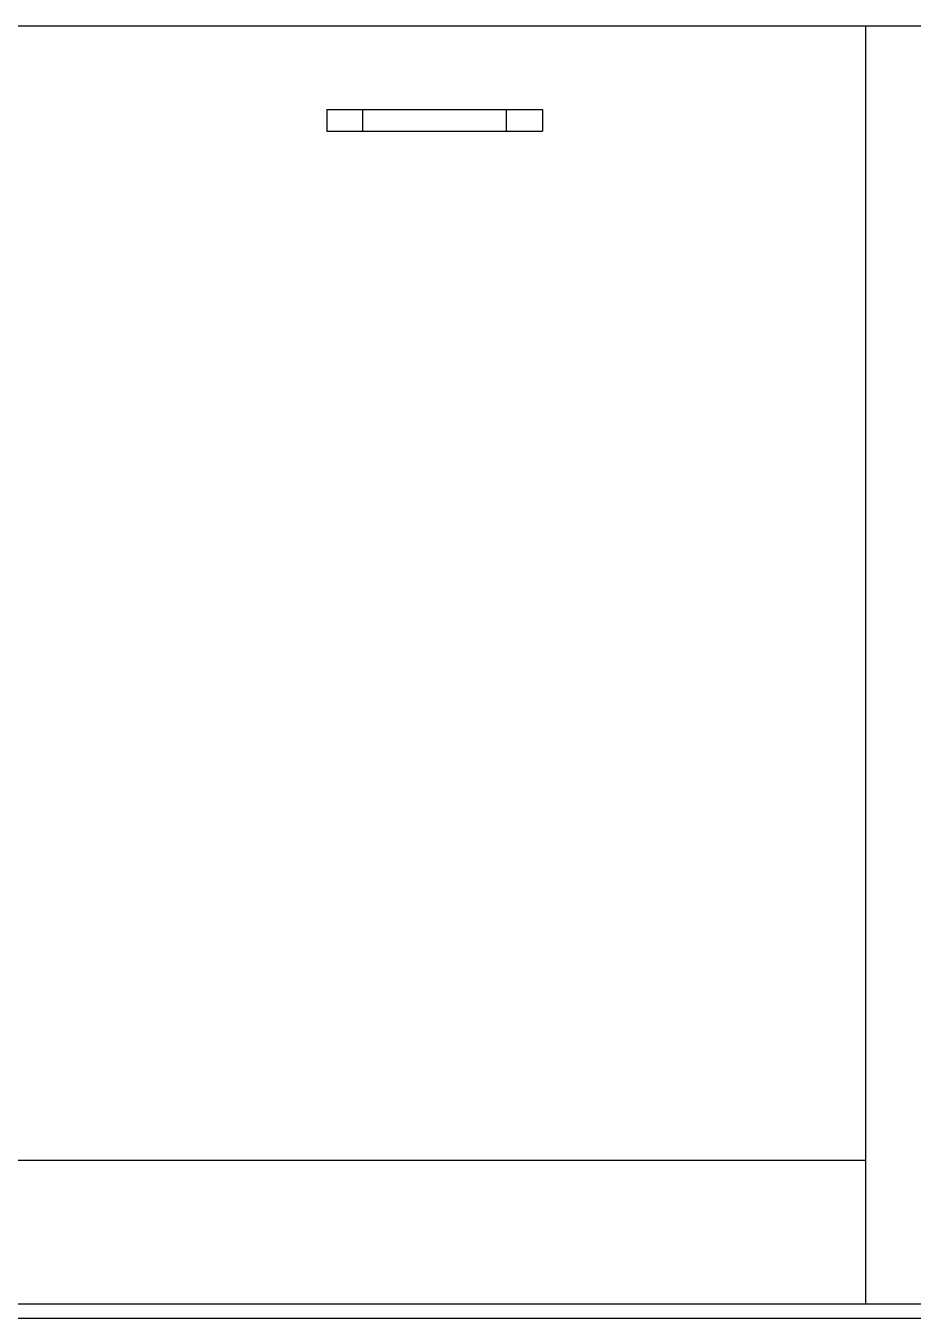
# Model space of a CAD drawing. Header units: millimetres. Extents: x 976 to 9349, y -1578 to 2211.
# Drawn here: x 3095.2 to 3156.9, y 1794.3 to 1884.2 of the extents above; entities that cross this region are included whole.
import ezdxf

# ---------------------------------------------------------------- set-up
doc = ezdxf.new("R2010")
doc.units = ezdxf.units.MM
for name, color, linetype in [('Meble', 42, 'Continuous'), ('Płytki', 254, 'Continuous'), ('Ściany', 7, 'Continuous')]:
    doc.layers.add(name, color=color, linetype=linetype)

# ---------------------------------------------------------------- blocks, each defined once
blk = doc.blocks.new('Z$W@#30836')
blk.add_line((0, 0), (252.2, 0))
blk = doc.blocks.new('Z$W@#292')
for p, q in [((0, 1.5), (15, 1.5)), ((0, 1.5), (0, 0)), ((2.5, 0), (2.5, 1.5)), ((12.5, 0), (12.5, 1.5)), ((15, 1.5), (15, 0)), ((0, 0), (15, 0))]:
    blk.add_line(p, q)
blk = doc.blocks.new('Z$W@#27593')
for p, q in [((0, 0), (0, 88.9)), ((0, 88.9), (60, 88.9)), ((60, 0), (60, 88.9)), ((0, 10), (60, 10)), ((0, 0), (60, 0))]:
    blk.add_line(p, q)
blk.add_blockref('Z$W@#292', (22.5, 81.575))
blk = doc.blocks.new('Z$W@#2324')
blk.add_line((0, 0), (251, 0))

msp = doc.modelspace()

# ---------------------------------------------------------------- linework, layer by layer
at = {"layer": 'Płytki'}
msp.add_line((2963.641, 1795.255), (3292.641, 1795.255), dxfattribs=at)

# ---------------------------------------------------------------- block references
at = {"layer": 'Meble'}
for name, p in [('Z$W@#2324', (2963.641, 1884.155)), ('Z$W@#27593', (3093.641, 1795.255))]:
    msp.add_blockref(name, p, dxfattribs=at)
at = {"layer": 'Ściany'}
msp.add_blockref('Z$W@#30836', (2963.441, 1794.255), dxfattribs=at)

doc.saveas('drawing.dxf')
